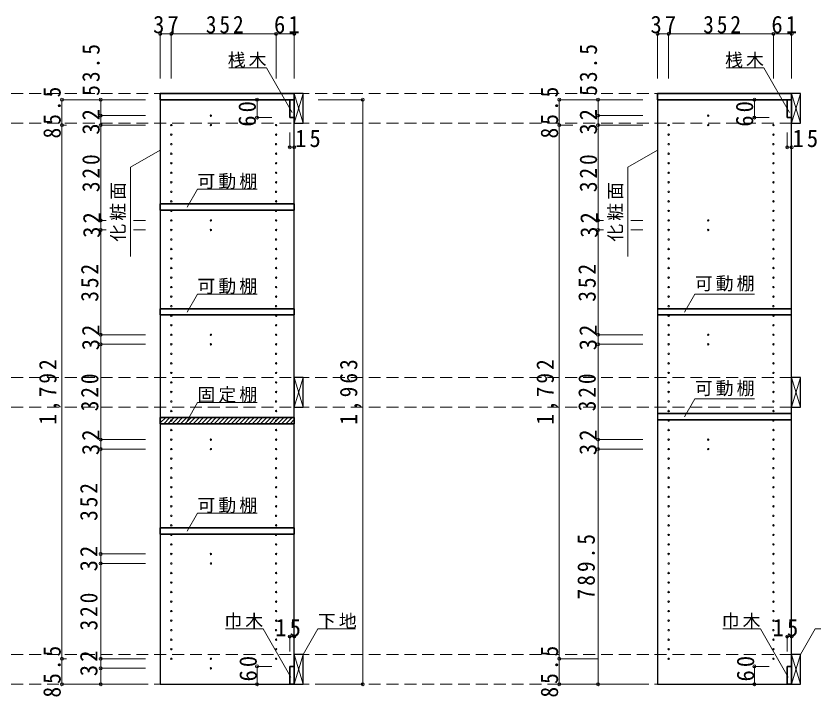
# Model space of a CAD drawing. Units: millimetres, scale not verified. Extents: x -3922 to 3878, y -2932 to 2722.
# Drawn here: x -546 to 2130, y -1724 to 533 of the extents above; entities that cross this region are included whole.
import ezdxf

# ---------------------------------------------------------------- set-up
doc = ezdxf.new("R2010")
doc.units = ezdxf.units.MM
doc.header["$LTSCALE"] = 20
doc.header["$PDMODE"] = 32
doc.header["$PDSIZE"] = 10
doc.linetypes.add('DASHED2', pattern=[3, 2, -1])
for name, color, linetype, lineweight in [('0-2', 2, 'Continuous', 35), ('0-3_固定棚', 3, 'Continuous', 25), ('0-4_可動棚', 2, 'Continuous', 35), ('0-5_側板', 4, 'Continuous', 9), ('0-7_桟木・巾木', 2, 'Continuous', 35), ('0-8', 3, 'Continuous', 25), ('0-A_文字', 7, 'Continuous', 18), ('0-B_寸法', 7, 'Continuous', 9), ('0-C_ハッチ', 4, 'Continuous', 9)]:
    doc.layers.add(name, color=color, linetype=linetype, lineweight=lineweight)
doc.styles.add('ＭＳ ゴシック', font='')
doc.styles.get('ＭＳ ゴシック').set_extended_font_data('MS Gothic')

msp = doc.modelspace()

# ---------------------------------------------------------------- linework, layer by layer
at = {"layer": '0-2'}
for p, q in [((-61.67, 272.73), (388.33, 272.73)), ((388.33, 272.73), (388.33, 251.73)), ((1608.33, 272.73), (2058.33, 272.73)), ((2058.33, 272.73), (2058.33, 251.73))]:
    msp.add_line(p, q, dxfattribs=at)
for points in [[(388.33, 251.73), (-61.67, 251.73), (-61.67, 272.73)], [(2058.33, 251.73), (1608.33, 251.73), (1608.33, 272.73)]]:
    msp.add_lwpolyline(points, dxfattribs=at)
at = {"layer": '0-3_固定棚', "color": 2, "lineweight": 35}
for p, q in [((-61.67, -815.27), (388.33, -815.27)), ((-61.67, -815.27), (-61.67, -836.27)), ((388.33, -815.27), (388.33, -836.27)), ((-61.67, -836.27), (388.33, -836.27))]:
    msp.add_line(p, q, dxfattribs=at)
at = {"layer": '0-4_可動棚'}
for p, q in [((-61.67, -98.27), (388.33, -98.27)), ((-61.67, -98.27), (-61.67, -119.27)), ((388.33, -98.27), (388.33, -119.27)), ((-61.67, -119.27), (388.33, -119.27)), ((-61.67, -450.27), (388.33, -450.27)), ((-61.67, -450.27), (-61.67, -471.27)), ((388.33, -450.27), (388.33, -471.27)), ((1608.33, -450.27), (2058.33, -450.27)), ((-61.67, -471.27), (388.33, -471.27)), ((1608.33, -471.27), (2058.33, -471.27)), ((1608.33, -802.27), (2058.33, -802.27)), ((1608.33, -823.27), (2058.33, -823.27)), ((-61.67, -1186.27), (388.33, -1186.27)), ((-61.67, -1186.27), (-61.67, -1207.27)), ((388.33, -1186.27), (388.33, -1207.27)), ((-61.67, -1207.27), (388.33, -1207.27))]:
    msp.add_line(p, q, dxfattribs=at)
at = {"layer": '0-5_側板', "color": 3, "lineweight": 25}
for p, q in [((388.33, 251.73), (-61.67, 251.73)), ((388.33, -1711.27), (388.33, 251.73)), ((2058.33, 251.73), (1608.33, 251.73)), ((2058.33, -1711.27), (2058.33, 251.73))]:
    msp.add_line(p, q, dxfattribs=at)
for points in [[(-61.67, 251.73), (-61.67, -1711.27), (388.33, -1711.27)], [(1608.33, 251.73), (1608.33, -1711.27), (2058.33, -1711.27)]]:
    msp.add_lwpolyline(points, dxfattribs=at)
at = {"layer": '0-5_側板'}
for centre in [(108.33, 198.23), (1778.33, 198.23), (-24.67, 166.23), (108.33, 166.23), (327.33, 166.23), (1645.33, 166.23), (1778.33, 166.23), (1997.33, 166.23), (-24.67, 134.23), (327.33, 134.23), (1645.33, 134.23), (1997.33, 134.23), (-24.67, 102.23), (327.33, 102.23), (1645.33, 102.23), (1997.33, 102.23), (-24.67, 70.23), (327.33, 70.23), (1645.33, 70.23), (1997.33, 70.23), (-24.67, 38.23), (327.33, 38.23), (1645.33, 38.23), (1997.33, 38.23), (-24.67, 6.23), (327.33, 6.23), (1645.33, 6.23), (1997.33, 6.23), (-24.67, -25.77), (327.33, -25.77), (1645.33, -25.77), (1997.33, -25.77), (-24.67, -57.77), (327.33, -57.77), (1645.33, -57.77), (1997.33, -57.77), (-24.67, -89.77), (327.33, -89.77), (1645.33, -89.77), (1997.33, -89.77), (-24.67, -121.77), (327.33, -121.77), (1645.33, -121.77), (1997.33, -121.77), (-24.67, -153.77), (108.33, -153.77), (327.33, -153.77), (1645.33, -153.77), (1778.33, -153.77), (1997.33, -153.77), (-24.67, -185.77), (108.33, -185.77), (327.33, -185.77), (1645.33, -185.77), (1778.33, -185.77), (1997.33, -185.77), (-24.67, -217.77), (327.33, -217.77), (1645.33, -217.77), (1997.33, -217.77), (-24.67, -249.77), (327.33, -249.77), (1645.33, -249.77), (1997.33, -249.77), (-24.67, -281.77), (327.33, -281.77), (1645.33, -281.77), (1997.33, -281.77), (-24.67, -313.77), (327.33, -313.77), (1645.33, -313.77), (1997.33, -313.77), (-24.67, -345.77), (327.33, -345.77), (1645.33, -345.77), (1997.33, -345.77), (-24.67, -377.77), (327.33, -377.77), (1645.33, -377.77), (1997.33, -377.77), (-24.67, -409.77), (327.33, -409.77), (1645.33, -409.77), (1997.33, -409.77), (-24.67, -441.77), (327.33, -441.77), (1645.33, -441.77), (1997.33, -441.77), (-24.67, -473.77), (327.33, -473.77), (1645.33, -473.77), (1997.33, -473.77), (-24.67, -505.77), (327.33, -505.77), (1645.33, -505.77), (1997.33, -505.77), (-24.67, -537.77), (108.33, -537.77), (327.33, -537.77), (1645.33, -537.77), (1778.33, -537.77), (1997.33, -537.77), (-24.67, -569.77), (108.33, -569.77), (327.33, -569.77), (1645.33, -569.77), (1778.33, -569.77), (1997.33, -569.77), (-24.67, -601.77), (327.33, -601.77), (1645.33, -601.77), (1997.33, -601.77), (-24.67, -633.77), (327.33, -633.77), (1645.33, -633.77), (1997.33, -633.77), (-24.67, -665.77), (327.33, -665.77), (1645.33, -665.77), (1997.33, -665.77), (-24.67, -697.77), (327.33, -697.77), (1645.33, -697.77), (1997.33, -697.77), (-24.67, -729.77), (327.33, -729.77), (1645.33, -729.77), (1997.33, -729.77), (-24.67, -761.77), (327.33, -761.77), (1645.33, -761.77), (1997.33, -761.77), (-24.67, -793.77), (327.33, -793.77), (1645.33, -793.77), (1997.33, -793.77), (-24.67, -825.77), (327.33, -825.77), (1645.33, -825.77), (1997.33, -825.77), (-24.67, -857.77), (327.33, -857.77), (1645.33, -857.77), (1997.33, -857.77), (-24.67, -889.77), (108.33, -889.77), (327.33, -889.77), (1645.33, -889.77), (1778.33, -889.77), (1997.33, -889.77), (-24.67, -921.77), (108.33, -921.77), (327.33, -921.77), (1645.33, -921.77), (1778.33, -921.77), (1997.33, -921.77), (-24.67, -953.77), (327.33, -953.77), (1645.33, -953.77), (1997.33, -953.77), (-24.67, -985.77), (327.33, -985.77), (1645.33, -985.77), (1997.33, -985.77), (-24.67, -1017.77), (327.33, -1017.77), (1645.33, -1017.77), (1997.33, -1017.77), (-24.67, -1049.77), (327.33, -1049.77), (1645.33, -1049.77), (1997.33, -1049.77), (-24.67, -1081.77), (327.33, -1081.77), (1645.33, -1081.77), (1997.33, -1081.77), (-24.67, -1113.77), (327.33, -1113.77), (1645.33, -1113.77), (1997.33, -1113.77), (-24.67, -1145.77), (327.33, -1145.77), (1645.33, -1145.77), (1997.33, -1145.77), (-24.67, -1177.77), (327.33, -1177.77), (1645.33, -1177.77), (1997.33, -1177.77), (-24.67, -1209.77), (327.33, -1209.77), (1645.33, -1209.77), (1997.33, -1209.77), (-24.67, -1241.77), (327.33, -1241.77), (1645.33, -1241.77), (1997.33, -1241.77), (-24.67, -1273.77), (108.33, -1273.77), (327.33, -1273.77), (1645.33, -1273.77), (1997.33, -1273.77), (-24.67, -1305.77), (108.33, -1305.77), (327.33, -1305.77), (1645.33, -1305.77), (1997.33, -1305.77), (-24.67, -1337.77), (327.33, -1337.77), (1645.33, -1337.77), (1997.33, -1337.77), (-24.67, -1369.77), (327.33, -1369.77), (1645.33, -1369.77), (1997.33, -1369.77), (-24.67, -1401.77), (327.33, -1401.77), (1645.33, -1401.77), (1997.33, -1401.77), (-24.67, -1433.77), (327.33, -1433.77), (1645.33, -1433.77), (1997.33, -1433.77), (-24.67, -1465.77), (327.33, -1465.77), (1645.33, -1465.77), (1997.33, -1465.77), (-24.67, -1497.77), (327.33, -1497.77), (1645.33, -1497.77), (1997.33, -1497.77), (-24.67, -1529.77), (327.33, -1529.77), (1645.33, -1529.77), (1997.33, -1529.77), (-24.67, -1561.77), (327.33, -1561.77), (1645.33, -1561.77), (1997.33, -1561.77), (-24.67, -1593.77), (327.33, -1593.77), (1645.33, -1593.77), (1997.33, -1593.77), (-24.67, -1625.77), (108.33, -1625.77), (327.33, -1625.77), (1645.33, -1625.77), (1997.33, -1625.77), (108.33, -1657.77)]:
    msp.add_circle(centre, 2.5, dxfattribs=at)
at = {"layer": '0-7_桟木・巾木'}
for p, q in [((388.33, 251.73), (373.33, 251.73)), ((373.33, 191.73), (373.33, 251.73)), ((388.33, 251.73), (388.33, 191.73)), ((2058.33, 251.73), (2043.33, 251.73)), ((2043.33, 191.73), (2043.33, 251.73)), ((2058.33, 251.73), (2058.33, 191.73)), ((373.33, -1651.27), (388.33, -1651.27)), ((388.33, -1651.27), (388.33, -1711.27)), ((2043.33, -1651.27), (2058.33, -1651.27)), ((2058.33, -1651.27), (2058.33, -1711.27))]:
    msp.add_line(p, q, dxfattribs=at)
for points in [[(388.33, 191.73), (376.84, 191.73), (373.33, 191.73)], [(2058.33, 191.73), (2046.84, 191.73), (2043.33, 191.73)], [(388.33, -1711.27), (373.33, -1711.27), (373.33, -1651.27)], [(2058.33, -1711.27), (2043.33, -1711.27), (2043.33, -1651.27)]]:
    msp.add_lwpolyline(points, dxfattribs=at)
at = {"layer": '0-8'}
for p, q in [((388.33, 272.73), (388.33, 172.73)), ((418.33, 272.73), (388.33, 272.73)), ((418.33, 172.73), (418.33, 272.73)), ((2058.33, 272.73), (2058.33, 172.73)), ((2088.33, 272.73), (2058.33, 272.73)), ((2088.33, 172.73), (2088.33, 272.73)), ((388.33, 172.73), (418.33, 172.73)), ((2058.33, 172.73), (2088.33, 172.73)), ((388.33, -681.27), (388.33, -781.27)), ((418.33, -681.27), (388.33, -681.27)), ((418.33, -781.27), (418.33, -681.27)), ((2058.33, -681.27), (2058.33, -781.27)), ((2088.33, -681.27), (2058.33, -681.27)), ((2088.33, -781.27), (2088.33, -681.27)), ((388.33, -781.27), (418.33, -781.27)), ((2058.33, -781.27), (2088.33, -781.27)), ((388.33, -1611.27), (388.33, -1711.27)), ((418.33, -1611.27), (388.33, -1611.27)), ((418.33, -1711.27), (418.33, -1611.27)), ((2058.33, -1611.27), (2058.33, -1711.27)), ((2088.33, -1611.27), (2058.33, -1611.27)), ((2088.33, -1711.27), (2088.33, -1611.27)), ((388.33, -1711.27), (418.33, -1711.27)), ((2058.33, -1711.27), (2088.33, -1711.27))]:
    msp.add_line(p, q, dxfattribs=at)
at = {"layer": '0-8', "color": 7, "lineweight": 18}
for p, q in [((388.33, 172.73), (418.33, 272.73)), ((388.33, 272.73), (418.33, 172.73)), ((2058.33, 172.73), (2088.33, 272.73)), ((2058.33, 272.73), (2088.33, 172.73)), ((388.33, -781.27), (418.33, -681.27)), ((388.33, -681.27), (418.33, -781.27)), ((2058.33, -781.27), (2088.33, -681.27)), ((2058.33, -681.27), (2088.33, -781.27)), ((388.33, -1711.27), (418.33, -1611.27)), ((388.33, -1611.27), (418.33, -1711.27)), ((2058.33, -1711.27), (2088.33, -1611.27)), ((2058.33, -1611.27), (2088.33, -1711.27))]:
    msp.add_line(p, q, dxfattribs=at)
at = {"layer": '0-A_文字'}
for p, q in [((294.99, 358.32), (168.96, 358.32)), ((381.66, 208.2), (294.99, 358.32)), ((-61.67, 82.66), (-161.67, 24.93)), ((1608.33, 82.66), (1508.33, 24.93)), ((-161.67, -275.07), (-161.67, 24.93)), ((1508.33, -275.07), (1508.33, 24.93)), ((28.32, -109.79), (63.33, -49.14)), ((263.33, -49.14), (63.33, -49.14)), ((28.32, -461.79), (63.33, -401.14)), ((263.33, -401.14), (63.33, -401.14)), ((1698.32, -461.79), (1733.33, -401.14)), ((1933.33, -401.14), (1733.33, -401.14)), ((28.32, -826.33), (63.33, -765.68)), ((263.33, -765.68), (63.33, -765.68)), ((1698.32, -813.79), (1733.33, -753.14)), ((1933.33, -753.14), (1733.33, -753.14)), ((28.32, -1197.79), (63.33, -1137.14)), ((263.33, -1137.14), (63.33, -1137.14)), ((418.33, -1611.27), (467.75, -1525.68)), ((467.75, -1525.68), (593.78, -1525.68)), ((1953.56, -1525.68), (1827.53, -1525.68)), ((2046.93, -1687.41), (1953.56, -1525.68))]:
    msp.add_line(p, q, dxfattribs=at)
for points in [[(2051.66, 208.2), (1964.99, 358.32), (1838.96, 358.32)], [(376.93, -1687.41), (283.56, -1525.68), (157.53, -1525.68)], [(2088.33, -1611.27), (2137.75, -1525.68), (2263.78, -1525.68)]]:
    msp.add_lwpolyline(points, dxfattribs=at)
at = {"layer": '0-B_寸法', "color": 4}
for p, q in [((-61.67, 472.73), (-61.67, 322.73)), ((-61.67, 472.73), (388.33, 472.73)), ((-24.67, 472.73), (-24.67, 322.73)), ((327.33, 472.73), (327.33, 322.73)), ((388.33, 472.73), (388.33, 322.73)), ((1608.33, 472.73), (1608.33, 322.73)), ((1608.33, 472.73), (2058.33, 472.73)), ((1645.33, 472.73), (1645.33, 322.73)), ((1997.33, 472.73), (1997.33, 322.73)), ((2058.33, 472.73), (2058.33, 322.73)), ((-391.67, 251.73), (-391.67, -1711.27)), ((-391.67, 251.73), (-261.67, 251.73)), ((-261.67, 251.73), (-261.67, 198.23)), ((-111.67, 251.73), (-261.67, 251.73)), ((263.33, 251.73), (263.33, 191.73)), ((263.33, 251.73), (313.33, 251.73)), ((618.33, 251.73), (468.33, 251.73)), ((618.33, 251.73), (618.33, -1711.27)), ((1278.33, 251.73), (1278.33, -1711.27)), ((1278.33, 251.73), (1408.33, 251.73)), ((1408.33, 251.73), (1408.33, 198.23)), ((1558.33, 251.73), (1408.33, 251.73)), ((1933.33, 251.73), (1933.33, 191.73)), ((1933.33, 251.73), (1983.33, 251.73)), ((-261.67, 198.23), (-261.67, 166.23)), ((-111.67, 198.23), (-261.67, 198.23)), ((263.33, 191.73), (313.33, 191.73)), ((1408.33, 198.23), (1408.33, 166.23)), ((1558.33, 198.23), (1408.33, 198.23)), ((1933.33, 191.73), (1983.33, 191.73)), ((-391.67, 166.23), (-376.65, 166.23)), ((-261.67, 166.23), (-261.67, -153.77)), ((-111.67, 166.23), (-261.67, 166.23)), ((1278.33, 166.23), (1323.35, 166.23)), ((1408.33, 166.23), (1408.33, -153.77)), ((1558.33, 166.23), (1408.33, 166.23)), ((373.33, 91.73), (373.33, 141.73)), ((388.33, 91.73), (388.33, 141.73)), ((2043.33, 91.73), (2043.33, 141.73)), ((2058.33, 91.73), (2058.33, 141.73)), ((373.33, 91.73), (388.33, 91.73)), ((2043.33, 91.73), (2058.33, 91.73)), ((-261.67, -153.77), (-261.67, -185.77)), ((-243.17, -153.77), (-261.67, -153.77)), ((-111.67, -153.77), (-151.42, -153.77)), ((1408.33, -153.77), (1408.33, -185.77)), ((1426.83, -153.77), (1408.33, -153.77)), ((1558.33, -153.77), (1518.58, -153.77)), ((-261.67, -185.77), (-261.67, -537.77)), ((-243.17, -185.77), (-261.67, -185.77)), ((-111.67, -185.77), (-151.42, -185.77)), ((1408.33, -185.77), (1408.33, -537.77)), ((1426.83, -185.77), (1408.33, -185.77)), ((1558.33, -185.77), (1518.58, -185.77)), ((-261.67, -537.77), (-261.67, -569.77)), ((-111.67, -537.77), (-261.67, -537.77)), ((1408.33, -537.77), (1408.33, -569.77)), ((1558.33, -537.77), (1408.33, -537.77)), ((-261.67, -569.77), (-261.67, -889.77)), ((-111.67, -569.77), (-261.67, -569.77)), ((1408.33, -569.77), (1408.33, -889.77)), ((1558.33, -569.77), (1408.33, -569.77)), ((-261.67, -889.77), (-261.67, -921.77)), ((-111.67, -889.77), (-261.67, -889.77)), ((1408.33, -889.77), (1408.33, -921.77)), ((1558.33, -889.77), (1408.33, -889.77)), ((-111.67, -921.77), (-261.67, -921.77)), ((-261.67, -1273.77), (-261.67, -921.77)), ((1558.33, -921.77), (1408.33, -921.77)), ((1408.33, -1711.27), (1408.33, -921.77)), ((-261.67, -1305.77), (-261.67, -1273.77)), ((-261.67, -1273.77), (-111.67, -1273.77)), ((-261.67, -1625.77), (-261.67, -1305.77)), ((-261.67, -1305.77), (-111.67, -1305.77)), ((373.33, -1551.27), (388.33, -1551.27)), ((373.33, -1551.27), (373.33, -1601.27)), ((388.33, -1551.27), (388.33, -1601.27)), ((2043.33, -1551.27), (2058.33, -1551.27)), ((2043.33, -1551.27), (2043.33, -1601.27)), ((2058.33, -1551.27), (2058.33, -1601.27)), ((-391.67, -1625.77), (-376.65, -1625.77)), ((-261.67, -1657.77), (-261.67, -1625.77)), ((-261.67, -1625.77), (-111.67, -1625.77)), ((1278.33, -1625.77), (1408.33, -1625.77)), ((-261.67, -1711.27), (-261.67, -1657.77)), ((-261.67, -1657.77), (-111.67, -1657.77)), ((263.33, -1651.27), (263.33, -1711.27)), ((263.33, -1651.27), (313.33, -1651.27)), ((1933.33, -1651.27), (1933.33, -1711.27)), ((1933.33, -1651.27), (1983.33, -1651.27)), ((-391.67, -1711.27), (-261.67, -1711.27)), ((-261.67, -1711.27), (-111.67, -1711.27)), ((263.33, -1711.27), (313.33, -1711.27)), ((618.33, -1711.27), (468.33, -1711.27)), ((1278.33, -1711.27), (1408.33, -1711.27)), ((1408.33, -1711.27), (1558.33, -1711.27)), ((1933.33, -1711.27), (1983.33, -1711.27))]:
    msp.add_line(p, q, dxfattribs=at)
at = {"layer": '0-B_寸法', "color": 4, "linetype": 'DASHED2'}
for p, q in [((2058.33, 272.73), (-2130.67, 272.73)), ((2058.33, 172.73), (-2130.67, 172.73)), ((2058.33, -681.27), (-2130.67, -681.27)), ((2058.33, -781.27), (-2130.67, -781.27)), ((2058.33, -1611.27), (-2130.67, -1611.27)), ((2058.33, -1711.27), (-2130.67, -1711.27))]:
    msp.add_line(p, q, dxfattribs=at)
at = {"layer": '0-B_寸法'}
for p in [(-61.67, 472.73), (-24.67, 472.73), (327.33, 472.73), (388.33, 472.73), (1608.33, 472.73), (1645.33, 472.73), (1997.33, 472.73), (2058.33, 472.73), (-391.67, 251.73), (-261.67, 251.73), (263.33, 251.73), (618.33, 251.73), (1278.33, 251.73), (1408.33, 251.73), (1933.33, 251.73), (-261.67, 198.23), (263.33, 191.73), (1408.33, 198.23), (1933.33, 191.73), (-391.67, 166.23), (-261.67, 166.23), (1278.33, 166.23), (1408.33, 166.23), (373.33, 91.73), (388.33, 91.73), (2043.33, 91.73), (2058.33, 91.73), (-261.67, -153.77), (1408.33, -153.77), (-261.67, -185.77), (1408.33, -185.77), (-261.67, -537.77), (1408.33, -537.77), (-261.67, -569.77), (1408.33, -569.77), (-261.67, -889.77), (1408.33, -889.77), (-261.67, -921.77), (1408.33, -921.77), (-261.67, -1273.77), (-261.67, -1305.77), (373.33, -1551.27), (388.33, -1551.27), (2043.33, -1551.27), (2058.33, -1551.27), (-391.67, -1625.77), (-261.67, -1625.77), (1278.33, -1625.77), (-261.67, -1657.77), (263.33, -1651.27), (1933.33, -1651.27), (-391.67, -1711.27), (-261.67, -1711.27), (263.33, -1711.27), (618.33, -1711.27), (1278.33, -1711.27), (1408.33, -1711.27), (1933.33, -1711.27)]:
    msp.add_point(p, dxfattribs=at)
at = {"layer": '0-C_ハッチ'}
for p, q in [((-61.67, -833.79), (-43.14, -815.27)), ((-61.67, -819.65), (-57.28, -815.27)), ((-50, -836.27), (-29, -815.27)), ((-35.86, -836.27), (-14.86, -815.27)), ((-21.71, -836.27), (-0.71, -815.27)), ((-7.57, -836.27), (13.43, -815.27)), ((6.57, -836.27), (27.57, -815.27)), ((20.71, -836.27), (41.71, -815.27)), ((34.86, -836.27), (55.86, -815.27)), ((49, -836.27), (70, -815.27)), ((63.14, -836.27), (84.14, -815.27)), ((77.28, -836.27), (98.28, -815.27)), ((91.42, -836.27), (112.42, -815.27)), ((105.57, -836.27), (126.57, -815.27)), ((119.71, -836.27), (140.71, -815.27)), ((133.85, -836.27), (154.85, -815.27)), ((147.99, -836.27), (168.99, -815.27)), ((162.13, -836.27), (183.13, -815.27)), ((176.28, -836.27), (197.28, -815.27)), ((190.42, -836.27), (211.42, -815.27)), ((204.56, -836.27), (225.56, -815.27)), ((218.7, -836.27), (239.7, -815.27)), ((232.85, -836.27), (253.85, -815.27)), ((246.99, -836.27), (267.99, -815.27)), ((261.13, -836.27), (282.13, -815.27)), ((275.27, -836.27), (296.27, -815.27)), ((289.41, -836.27), (310.41, -815.27)), ((303.56, -836.27), (324.56, -815.27)), ((317.7, -836.27), (338.7, -815.27)), ((331.84, -836.27), (352.84, -815.27)), ((345.98, -836.27), (366.98, -815.27)), ((360.12, -836.27), (381.12, -815.27)), ((374.27, -836.27), (388.33, -822.2))]:
    msp.add_line(p, q, dxfattribs=at)

# ---------------------------------------------------------------- texts
at = {"layer": '0-A_文字', "char_height": 43.99, "attachment_point": 7, "style": 'ＭＳ ゴシック'}
for s, insert in [('\\T1.17;桟木', (164.99, 358.32)), ('\\T1.17;桟木', (1834.99, 358.32)), ('\\T1.17;可動棚', (63.33, -49.14)), ('\\T1.17;可動棚', (63.33, -401.14)), ('\\T1.17;可動棚', (1733.33, -392.36)), ('\\T1.17;可動棚', (1733.33, -744.36)), ('\\T1.17;固定棚', (63.33, -765.68)), ('\\T1.17;可動棚', (63.33, -1137.14)), ('\\T1.17;巾木', (153.56, -1525.68)), ('\\T1.17;下地', (467.75, -1525.68)), ('\\T1.17;巾木', (1823.56, -1525.68))]:
    msp.add_mtext(s, dxfattribs=dict(at, insert=insert))
at = {"layer": '0-A_文字', "char_height": 43.99, "attachment_point": 7, "rotation": 90, "style": 'ＭＳ ゴシック'}
for insert in [(-176.67, -225.07), (1493.33, -225.07)]:
    msp.add_mtext('\\T1.17;化粧面', dxfattribs=dict(at, insert=insert))
at = {"layer": '0-B_寸法', "char_height": 58.65, "attachment_point": 7, "style": 'ＭＳ ゴシック'}
for s, insert in [('\\T1.27;\\W0.95;37', (-85.67, 473.94)), ('\\T1.27;\\W0.9;352', (91.33, 473.94)), ('\\T1.27;\\W0.95;61', (320.33, 473.94)), ('\\T1.27;\\W0.95;37', (1584.33, 473.94)), ('\\T1.27;\\W0.9;352', (1761.33, 473.94)), ('\\T1.27;\\W0.95;61', (1990.33, 473.94)), ('\\T1.27;\\W0.95;15', (391.23, 91.73)), ('\\T1.27;\\W0.95;15', (2061.23, 91.73)), ('\\T1.27;\\W0.95;15', (324.49, -1551.27)), ('\\T1.27;\\W0.95;15', (1994.49, -1551.27))]:
    msp.add_mtext(s, dxfattribs=dict(at, insert=insert))
at = {"layer": '0-B_寸法', "char_height": 58.65, "attachment_point": 7, "rotation": 90, "style": 'ＭＳ ゴシック'}
for s, insert in [('\\T1.28;\\W0.9;53.5', (-264.28, 264.81)), ('\\T1.28;\\W0.9;53.5', (1405.72, 264.81)), ('\\T1.28;\\W0.9;85.5', (-394.99, 121.48)), ('\\T1.28;\\W0.9;85.5', (1275.01, 121.48)), ('\\T1.27;\\W0.95;60', (260.13, 160.86)), ('\\T1.27;\\W0.95;60', (1930.13, 160.86)), ('\\T1.27;\\W0.95;32', (-264.28, 134.1)), ('\\T1.27;\\W0.95;32', (1405.72, 134.1)), ('\\T1.27;\\W0.9;320', (-264.28, -58.77)), ('\\T1.27;\\W0.9;320', (1405.72, -58.77)), ('\\T1.27;\\W0.95;32', (-261.67, -212.27)), ('\\T1.27;\\W0.95;32', (1408.33, -212.27)), ('\\T1.27;\\W0.9;352', (-268.58, -426.77)), ('\\T1.27;\\W0.9;352', (1401.42, -426.77)), ('\\T1.27;\\W0.95;32', (-265.18, -589.89)), ('\\T1.27;\\W0.95;32', (1404.82, -589.89)), ('\\T1.28;\\W0.9;1,792', (-394.99, -839.77)), ('\\T1.28;\\W0.9;1,963', (615.01, -839.77)), ('\\T1.28;\\W0.9;1,792', (1275.01, -839.77)), ('\\T1.27;\\W0.9;320', (-268.58, -794.77)), ('\\T1.27;\\W0.9;320', (1401.42, -794.77)), ('\\T1.27;\\W0.95;32', (-265.18, -941.89)), ('\\T1.27;\\W0.95;32', (1404.82, -941.89)), ('\\T1.27;\\W0.9;352', (-271.67, -1162.77)), ('\\T1.28;\\W0.9;789.5', (1398.33, -1426.52)), ('\\T1.27;\\W0.95;32', (-271.67, -1332.27)), ('\\T1.27;\\W0.9;320', (-271.67, -1530.77)), ('\\T1.28;\\W0.9;85.5', (-394.99, -1756.02)), ('\\T1.27;\\W0.95;32', (-271.67, -1684.27)), ('\\T1.28;\\W0.9;85.5', (1275.01, -1756.02)), ('\\T1.27;\\W0.95;60', (263.33, -1702.05)), ('\\T1.27;\\W0.95;60', (1933.33, -1702.05))]:
    msp.add_mtext(s, dxfattribs=dict(at, insert=insert))

doc.saveas('drawing.dxf')
